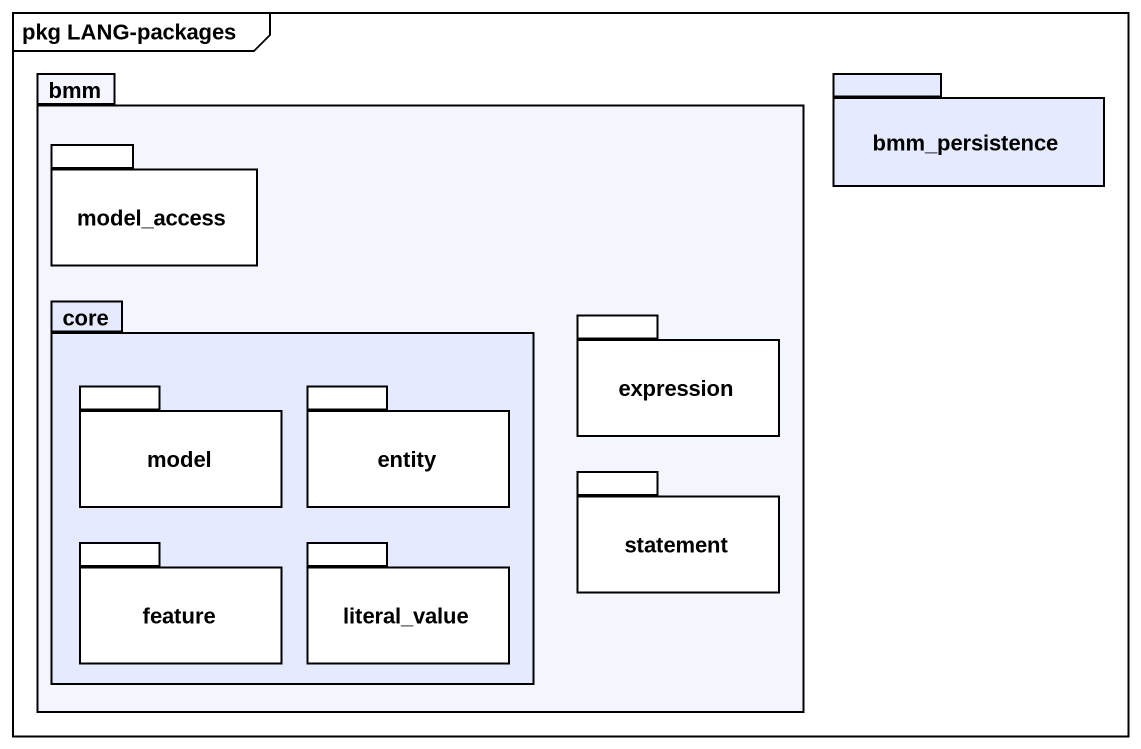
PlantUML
@startuml
mainframe pkg LANG-packages
package bmm #F4F6FF {
  package model_access {
  }
  package core #E5EAFF {
    package model {
    }
    package "entity" as entity_ {
    }
    package feature {
    }
    package literal_value {
    }
  }
  package expression {
  }
  package statement {
  }
}
package bmm_persistence #E5EAFF {
}
@enduml
